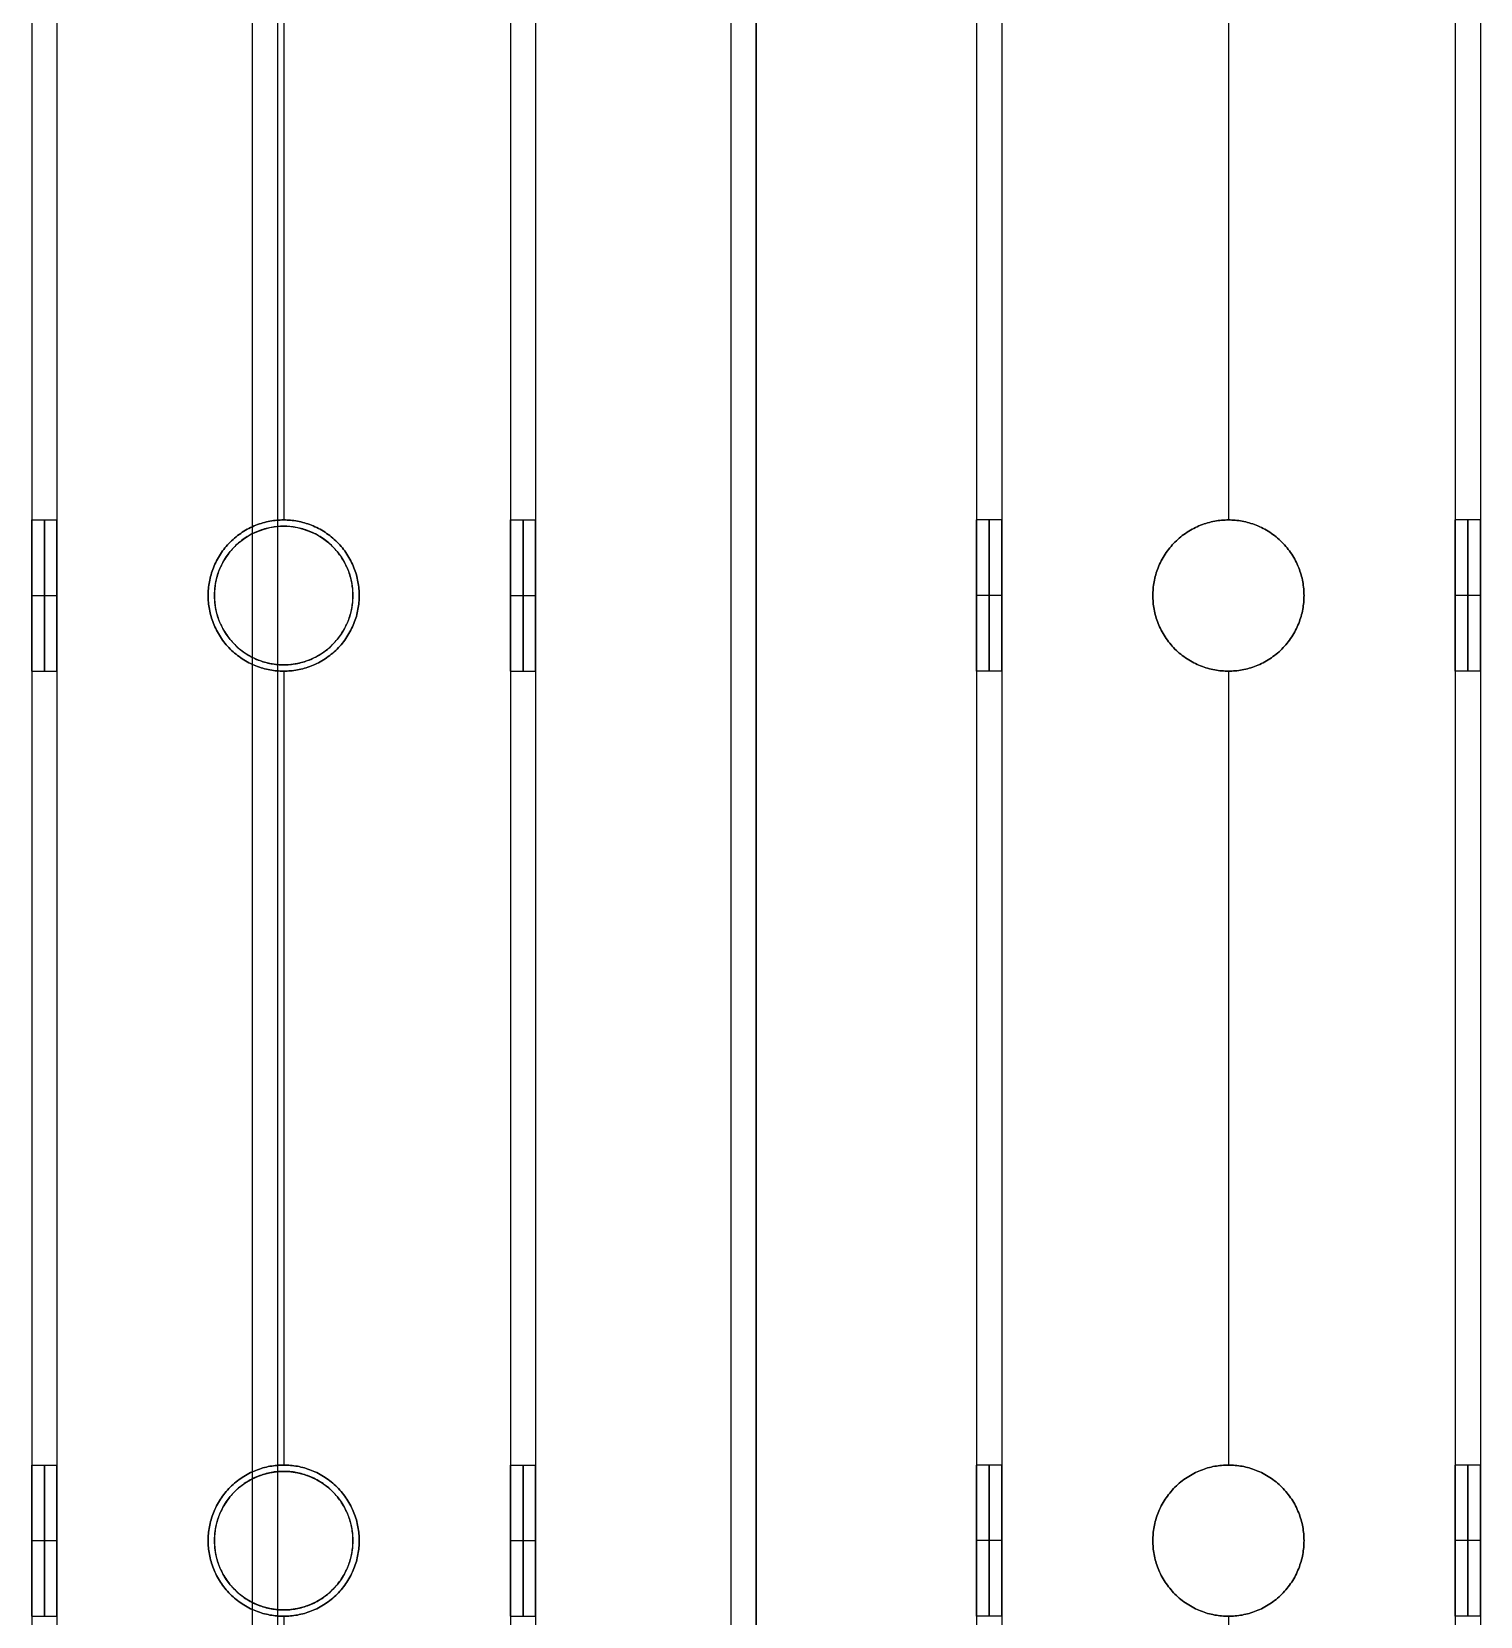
# Model space of a CAD drawing. Header units: millimetres. Extents: x -6529 to 809, y -8611 to 207.
# Drawn here: x 93.5 to 208.5, y -44.1 to 81.6 of the extents above; entities that cross this region are included whole.
import ezdxf

# ---------------------------------------------------------------- set-up
doc = ezdxf.new("R2010")
doc.units = ezdxf.units.MM
doc.header["$MEASUREMENT"] = 0
doc.layers.add('platen', color=7, linetype='Continuous', true_color=0x007f00)
doc.layers.add('staal', color=5, linetype='Continuous', true_color=0x0000ff)

# ---------------------------------------------------------------- blocks, each defined once
blk = doc.blocks.new('plaat base')
at = {"layer": 'platen'}
for p, q in [((658, -1200), (658, 0)), ((658, -1200, 18), (658, 0, 18))]:
    blk.add_line(p, q, dxfattribs=at)
blk = doc.blocks.new('top plaat')
at = {"layer": 'platen'}
for p, q in [((658, -1276), (658, 40)), ((658, -1276, 18), (658, 40, 18)), ((620.5, -125), (620.5, -125, 18)), ((615, -130.5), (615, -130.5, 18)), ((626, -130.5), (626, -130.5, 18)), ((620.5, -136), (620.5, -136, 18)), ((620.5, -200), (620.5, -200, 18)), ((615, -205.5), (615, -205.5, 18)), ((626, -205.5), (626, -205.5, 18)), ((620.5, -211), (620.5, -211, 18))]:
    blk.add_line(p, q, dxfattribs=at)
for centre in [(620.5, -130.5, 9), (620.5, -205.5, 9)]:
    blk.add_circle(centre, 5.5, dxfattribs=at)
for points, knots in [([(626, -130.5), (626, -136), (620.5, -136), (615, -136), (615, -130.5), (615, -125), (620.5, -125), (626, -125), (626, -130.5)], [0, 0, 0, 9.424778, 9.424778, 18.849556, 18.849556, 28.274334, 28.274334, 37.699112, 37.699112, 37.699112]), ([(626, -130.5, 18), (626, -136, 18), (620.5, -136, 18), (615, -136, 18), (615, -130.5, 18), (615, -125, 18), (620.5, -125, 18), (626, -125, 18), (626, -130.5, 18)], [0, 0, 0, 9.424778, 9.424778, 18.849556, 18.849556, 28.274334, 28.274334, 37.699112, 37.699112, 37.699112]), ([(626, -205.5), (626, -211), (620.5, -211), (615, -211), (615, -205.5), (615, -200), (620.5, -200), (626, -200), (626, -205.5)], [-37.699112, -37.699112, -37.699112, -28.274334, -28.274334, -18.849556, -18.849556, -9.424778, -9.424778, 0, 0, 0]), ([(626, -205.5, 18), (626, -211, 18), (620.5, -211, 18), (615, -211, 18), (615, -205.5, 18), (615, -200, 18), (620.5, -200, 18), (626, -200, 18), (626, -205.5, 18)], [-37.699112, -37.699112, -37.699112, -28.274334, -28.274334, -18.849556, -18.849556, -9.424778, -9.424778, 0, 0, 0])]:
    blk.add_rational_spline(points, [1, 0.707106781187, 1, 0.707106781187, 1, 0.707106781187, 1, 0.707106781187, 1], degree=2, knots=knots, dxfattribs=at)

msp = doc.modelspace()

# ---------------------------------------------------------------- linework, layer by layer
at = {"layer": 'staal'}
for p, q in [((93.53, 42.87, 20), (95.53, 42.87, 20)), ((113.53, 42.87, 2), (113.53, 42.87)), ((113.53, 42.87, 40), (113.53, 42.87, 38)), ((131.53, 42.87, 20), (133.53, 42.87, 20)), ((170.53, 42.87, 696), (168.53, 42.87, 696)), ((188.53, 42.87, 678), (188.53, 42.87, 676)), ((188.53, 42.87, 716), (188.53, 42.87, 714)), ((208.53, 42.87, 696), (206.53, 42.87, 696)), ((93.53, 36.87, 26), (95.53, 36.87, 26)), ((93.53, 36.87, 14), (95.53, 36.87, 14)), ((107.53, 36.87, 2), (107.53, 36.87)), ((107.53, 36.87, 40), (107.53, 36.87, 38)), ((119.53, 36.87, 2), (119.53, 36.87)), ((119.53, 36.87, 40), (119.53, 36.87, 38)), ((131.53, 36.87, 26), (133.53, 36.87, 26)), ((131.53, 36.87, 14), (133.53, 36.87, 14)), ((170.53, 36.87, 702), (168.53, 36.87, 702)), ((170.53, 36.87, 690), (168.53, 36.87, 690)), ((182.53, 36.87, 678), (182.53, 36.87, 676)), ((182.53, 36.87, 716), (182.53, 36.87, 714)), ((194.53, 36.87, 678), (194.53, 36.87, 676)), ((194.53, 36.87, 716), (194.53, 36.87, 714)), ((208.53, 36.87, 702), (206.53, 36.87, 702)), ((208.53, 36.87, 690), (206.53, 36.87, 690)), ((93.53, 30.87, 20), (95.53, 30.87, 20)), ((113.53, 30.87, 2), (113.53, 30.87)), ((113.53, 30.87, 40), (113.53, 30.87, 38)), ((131.53, 30.87, 20), (133.53, 30.87, 20)), ((170.53, 30.87, 696), (168.53, 30.87, 696)), ((188.53, 30.87, 678), (188.53, 30.87, 676)), ((188.53, 30.87, 716), (188.53, 30.87, 714)), ((208.53, 30.87, 696), (206.53, 30.87, 696)), ((93.53, -32.13, 20), (95.53, -32.13, 20)), ((113.53, -32.13, 2), (113.53, -32.13)), ((113.53, -32.13, 40), (113.53, -32.13, 38)), ((131.53, -32.13, 20), (133.53, -32.13, 20)), ((170.53, -32.13, 696), (168.53, -32.13, 696)), ((188.53, -32.13, 678), (188.53, -32.13, 676)), ((188.53, -32.13, 716), (188.53, -32.13, 714)), ((208.53, -32.13, 696), (206.53, -32.13, 696)), ((93.53, -38.13, 26), (95.53, -38.13, 26)), ((93.53, -38.13, 14), (95.53, -38.13, 14)), ((107.53, -38.13, 2), (107.53, -38.13)), ((107.53, -38.13, 40), (107.53, -38.13, 38)), ((119.53, -38.13, 2), (119.53, -38.13)), ((119.53, -38.13, 40), (119.53, -38.13, 38)), ((131.53, -38.13, 26), (133.53, -38.13, 26)), ((131.53, -38.13, 14), (133.53, -38.13, 14)), ((170.53, -38.13, 702), (168.53, -38.13, 702)), ((170.53, -38.13, 690), (168.53, -38.13, 690)), ((182.53, -38.13, 678), (182.53, -38.13, 676)), ((182.53, -38.13, 716), (182.53, -38.13, 714)), ((194.53, -38.13, 678), (194.53, -38.13, 676)), ((194.53, -38.13, 716), (194.53, -38.13, 714)), ((208.53, -38.13, 702), (206.53, -38.13, 702)), ((208.53, -38.13, 690), (206.53, -38.13, 690)), ((93.53, -44.13, 20), (95.53, -44.13, 20)), ((113.53, -44.13, 2), (113.53, -44.13)), ((113.53, -44.13, 40), (113.53, -44.13, 38)), ((131.53, -44.13, 20), (133.53, -44.13, 20)), ((170.53, -44.13, 696), (168.53, -44.13, 696)), ((188.53, -44.13, 678), (188.53, -44.13, 676)), ((188.53, -44.13, 716), (188.53, -44.13, 714)), ((208.53, -44.13, 696), (206.53, -44.13, 696))]:
    msp.add_line(p, q, dxfattribs=at)
for points in [[(93.53, 167.37), (93.53, -150.38), (93.53, -468.13)], [(93.53, 167.37, 40), (93.53, -150.38, 40), (93.53, -468.13, 40)], [(95.53, 167.37, 2), (95.53, -150.38, 2), (95.53, -468.13, 2)], [(95.53, 167.37, 38), (95.53, -150.38, 38), (95.53, -468.13, 38)], [(111.03, 167.37, 40), (111.03, -141.63, 40), (111.03, -450.63, 40)], [(111.03, 167.37), (111.03, -141.63), (111.03, -450.63)], [(113.03, 167.37, 2), (113.03, -141.63, 2), (113.03, -450.63, 2)], [(113.03, 167.37, 38), (113.03, -141.63, 38), (113.03, -450.63, 38)], [(131.53, 167.37, 2), (131.53, -150.38, 2), (131.53, -468.13, 2)], [(131.53, 167.37, 38), (131.53, -150.38, 38), (131.53, -468.13, 38)], [(133.53, 167.37), (133.53, -150.38), (133.53, -468.13)], [(133.53, 167.37, 40), (133.53, -150.38, 40), (133.53, -468.13, 40)], [(149.03, 167.37, 2), (149.03, -141.63, 2), (149.03, -450.63, 2)], [(149.03, 167.37, 38), (149.03, -141.63, 38), (149.03, -450.63, 38)], [(151.03, 167.37, 40), (151.03, -141.63, 40), (151.03, -450.63, 40)], [(151.03, 167.37), (151.03, -141.63), (151.03, -450.63)], [(168.53, 167.37, 676), (168.53, -150.38, 676), (168.53, -468.13, 676)], [(168.53, 167.37, 716), (168.53, -150.38, 716), (168.53, -468.13, 716)], [(170.53, 167.37, 678), (170.53, -150.38, 678), (170.53, -468.13, 678)], [(170.53, 167.37, 714), (170.53, -150.38, 714), (170.53, -468.13, 714)], [(206.53, 167.37, 678), (206.53, -150.38, 678), (206.53, -468.13, 678)], [(206.53, 167.37, 714), (206.53, -150.38, 714), (206.53, -468.13, 714)], [(208.53, 167.37, 676), (208.53, -150.38, 676), (208.53, -468.13, 676)], [(208.53, 167.37, 716), (208.53, -150.38, 716), (208.53, -468.13, 716)], [(93.53, 105.87, 20), (93.53, 74.37, 20), (93.53, 42.87, 20)], [(95.53, 105.87, 20), (95.53, 74.37, 20), (95.53, 42.87, 20)], [(113.53, 105.87), (113.53, 74.37), (113.53, 42.87)], [(113.53, 105.87, 40), (113.53, 74.37, 40), (113.53, 42.87, 40)], [(113.53, 105.87, 2), (113.53, 74.37, 2), (113.53, 42.87, 2)], [(113.53, 105.87, 38), (113.53, 74.37, 38), (113.53, 42.87, 38)], [(131.53, 105.87, 20), (131.53, 74.37, 20), (131.53, 42.87, 20)], [(133.53, 105.87, 20), (133.53, 74.37, 20), (133.53, 42.87, 20)], [(168.53, 105.87, 696), (168.53, 74.37, 696), (168.53, 42.87, 696)], [(170.53, 105.87, 696), (170.53, 74.37, 696), (170.53, 42.87, 696)], [(188.53, 105.87, 676), (188.53, 74.37, 676), (188.53, 42.87, 676)], [(188.53, 105.87, 716), (188.53, 74.37, 716), (188.53, 42.87, 716)], [(188.53, 105.87, 678), (188.53, 74.37, 678), (188.53, 42.87, 678)], [(188.53, 105.87, 714), (188.53, 74.37, 714), (188.53, 42.87, 714)], [(206.53, 105.87, 696), (206.53, 74.37, 696), (206.53, 42.87, 696)], [(208.53, 105.87, 696), (208.53, 74.37, 696), (208.53, 42.87, 696)], [(93.53, 30.87, 20), (93.53, -0.63, 20), (93.53, -32.13, 20)], [(95.53, 30.87, 20), (95.53, -0.63, 20), (95.53, -32.13, 20)], [(113.53, 30.87), (113.53, -0.63), (113.53, -32.13)], [(113.53, 30.87, 40), (113.53, -0.63, 40), (113.53, -32.13, 40)], [(113.53, 30.87, 2), (113.53, -0.63, 2), (113.53, -32.13, 2)], [(113.53, 30.87, 38), (113.53, -0.63, 38), (113.53, -32.13, 38)], [(131.53, 30.87, 20), (131.53, -0.63, 20), (131.53, -32.13, 20)], [(133.53, 30.87, 20), (133.53, -0.63, 20), (133.53, -32.13, 20)], [(168.53, 30.87, 696), (168.53, -0.63, 696), (168.53, -32.13, 696)], [(170.53, 30.87, 696), (170.53, -0.63, 696), (170.53, -32.13, 696)], [(188.53, 30.87, 676), (188.53, -0.63, 676), (188.53, -32.13, 676)], [(188.53, 30.87, 716), (188.53, -0.63, 716), (188.53, -32.13, 716)], [(188.53, 30.87, 678), (188.53, -0.63, 678), (188.53, -32.13, 678)], [(188.53, 30.87, 714), (188.53, -0.63, 714), (188.53, -32.13, 714)], [(206.53, 30.87, 696), (206.53, -0.63, 696), (206.53, -32.13, 696)], [(208.53, 30.87, 696), (208.53, -0.63, 696), (208.53, -32.13, 696)], [(93.53, -44.13, 20), (93.53, -75.63, 20), (93.53, -107.13, 20)], [(95.53, -44.13, 20), (95.53, -75.63, 20), (95.53, -107.13, 20)], [(113.53, -44.13), (113.53, -75.63), (113.53, -107.13)], [(113.53, -44.13, 40), (113.53, -75.63, 40), (113.53, -107.13, 40)], [(113.53, -44.13, 2), (113.53, -75.63, 2), (113.53, -107.13, 2)], [(113.53, -44.13, 38), (113.53, -75.63, 38), (113.53, -107.13, 38)], [(131.53, -44.13, 20), (131.53, -75.63, 20), (131.53, -107.13, 20)], [(133.53, -44.13, 20), (133.53, -75.63, 20), (133.53, -107.13, 20)], [(168.53, -44.13, 696), (168.53, -75.63, 696), (168.53, -107.13, 696)], [(170.53, -44.13, 696), (170.53, -75.63, 696), (170.53, -107.13, 696)], [(188.53, -44.13, 676), (188.53, -75.63, 676), (188.53, -107.13, 676)], [(188.53, -44.13, 716), (188.53, -75.63, 716), (188.53, -107.13, 716)], [(188.53, -44.13, 678), (188.53, -75.63, 678), (188.53, -107.13, 678)], [(188.53, -44.13, 714), (188.53, -75.63, 714), (188.53, -107.13, 714)], [(206.53, -44.13, 696), (206.53, -75.63, 696), (206.53, -107.13, 696)]]:
    msp.add_open_spline(points, degree=2, dxfattribs=at)
for points, weights, knots in [([(93.53, 36.87, 26), (93.53, 30.87, 26), (93.53, 30.87, 20), (93.53, 30.87, 14), (93.53, 36.87, 14), (93.53, 42.87, 14), (93.53, 42.87, 20), (93.53, 42.87, 26), (93.53, 36.87, 26)], [1, 0.707106781187, 1, 0.707106781187, 1, 0.707106781187, 1, 0.707106781187, 1], [0, 0, 0, 7.853982, 7.853982, 15.707963, 15.707963, 23.561945, 23.561945, 31.415927, 31.415927, 31.415927]), ([(94.53, 36.87, 26), (94.53, 30.87, 26), (94.53, 30.87, 20), (94.53, 30.87, 14), (94.53, 36.87, 14), (94.53, 42.87, 14), (94.53, 42.87, 20), (94.53, 42.87, 26), (94.53, 36.87, 26)], [1, 0.707106781187, 1, 0.707106781187, 1, 0.707106781187, 1, 0.707106781187, 1], [0, 0, 0, 7.853982, 7.853982, 15.707963, 15.707963, 23.561945, 23.561945, 31.415927, 31.415927, 31.415927]), ([(95.53, 36.87, 26), (95.53, 42.87, 26), (95.53, 42.87, 20), (95.53, 42.87, 14), (95.53, 36.87, 14), (95.53, 30.87, 14), (95.53, 30.87, 20), (95.53, 30.87, 26), (95.53, 36.87, 26)], [1, 0.707106781187, 1, 0.707106781187, 1, 0.707106781187, 1, 0.707106781187, 1], [-31.415927, -31.415927, -31.415927, -23.561945, -23.561945, -15.707963, -15.707963, -7.853982, -7.853982, 0, 0, 0]), ([(119.53, 36.87), (119.53, 42.87), (113.53, 42.87), (107.53, 42.87), (107.53, 36.87), (107.53, 30.87), (113.53, 30.87), (119.53, 30.87), (119.53, 36.87)], [1, 0.707106781187, 1, 0.707106781187, 1, 0.707106781187, 1, 0.707106781187, 1], [-31.415927, -31.415927, -31.415927, -23.561945, -23.561945, -15.707963, -15.707963, -7.853982, -7.853982, 0, 0, 0]), ([(119.53, 36.87, 40), (119.53, 30.87, 40), (113.53, 30.87, 40), (107.53, 30.87, 40), (107.53, 36.87, 40), (107.53, 42.87, 40), (113.53, 42.87, 40), (119.53, 42.87, 40), (119.53, 36.87, 40)], [1, 0.707106781187, 1, 0.707106781187, 1, 0.707106781187, 1, 0.707106781187, 1], [0, 0, 0, 7.853982, 7.853982, 15.707963, 15.707963, 23.561945, 23.561945, 31.415927, 31.415927, 31.415927]), ([(119.53, 36.87, 2), (119.53, 30.87, 2), (113.53, 30.87, 2), (107.53, 30.87, 2), (107.53, 36.87, 2), (107.53, 42.87, 2), (113.53, 42.87, 2), (119.53, 42.87, 2), (119.53, 36.87, 2)], [1, 0.707106781187, 1, 0.707106781187, 1, 0.707106781187, 1, 0.707106781187, 1], [0, 0, 0, 7.853982, 7.853982, 15.707963, 15.707963, 23.561945, 23.561945, 31.415927, 31.415927, 31.415927]), ([(119.53, 36.87, 38), (119.53, 42.87, 38), (113.53, 42.87, 38), (107.53, 42.87, 38), (107.53, 36.87, 38), (107.53, 30.87, 38), (113.53, 30.87, 38), (119.53, 30.87, 38), (119.53, 36.87, 38)], [1, 0.707106781187, 1, 0.707106781187, 1, 0.707106781187, 1, 0.707106781187, 1], [-31.415927, -31.415927, -31.415927, -23.561945, -23.561945, -15.707963, -15.707963, -7.853982, -7.853982, 0, 0, 0]), ([(119.53, 36.87, 1), (119.53, 30.87, 1), (113.53, 30.87, 1), (107.53, 30.87, 1), (107.53, 36.87, 1), (107.53, 42.87, 1), (113.53, 42.87, 1), (119.53, 42.87, 1), (119.53, 36.87, 1)], [1, 0.707106781187, 1, 0.707106781187, 1, 0.707106781187, 1, 0.707106781187, 1], [0, 0, 0, 7.853982, 7.853982, 15.707963, 15.707963, 23.561945, 23.561945, 31.415927, 31.415927, 31.415927]), ([(119.53, 36.87, 39), (119.53, 30.87, 39), (113.53, 30.87, 39), (107.53, 30.87, 39), (107.53, 36.87, 39), (107.53, 42.87, 39), (113.53, 42.87, 39), (119.53, 42.87, 39), (119.53, 36.87, 39)], [1, 0.707106781187, 1, 0.707106781187, 1, 0.707106781187, 1, 0.707106781187, 1], [0, 0, 0, 7.853982, 7.853982, 15.707963, 15.707963, 23.561945, 23.561945, 31.415927, 31.415927, 31.415927]), ([(131.53, 36.87, 26), (131.53, 30.87, 26), (131.53, 30.87, 20), (131.53, 30.87, 14), (131.53, 36.87, 14), (131.53, 42.87, 14), (131.53, 42.87, 20), (131.53, 42.87, 26), (131.53, 36.87, 26)], [1, 0.707106781187, 1, 0.707106781187, 1, 0.707106781187, 1, 0.707106781187, 1], [0, 0, 0, 7.853982, 7.853982, 15.707963, 15.707963, 23.561945, 23.561945, 31.415927, 31.415927, 31.415927]), ([(132.53, 36.87, 26), (132.53, 30.87, 26), (132.53, 30.87, 20), (132.53, 30.87, 14), (132.53, 36.87, 14), (132.53, 42.87, 14), (132.53, 42.87, 20), (132.53, 42.87, 26), (132.53, 36.87, 26)], [1, 0.707106781187, 1, 0.707106781187, 1, 0.707106781187, 1, 0.707106781187, 1], [0, 0, 0, 7.853982, 7.853982, 15.707963, 15.707963, 23.561945, 23.561945, 31.415927, 31.415927, 31.415927]), ([(133.53, 36.87, 26), (133.53, 42.87, 26), (133.53, 42.87, 20), (133.53, 42.87, 14), (133.53, 36.87, 14), (133.53, 30.87, 14), (133.53, 30.87, 20), (133.53, 30.87, 26), (133.53, 36.87, 26)], [1, 0.707106781187, 1, 0.707106781187, 1, 0.707106781187, 1, 0.707106781187, 1], [-31.415927, -31.415927, -31.415927, -23.561945, -23.561945, -15.707963, -15.707963, -7.853982, -7.853982, 0, 0, 0]), ([(168.53, 36.87, 702), (168.53, 42.87, 702), (168.53, 42.87, 696), (168.53, 42.87, 690), (168.53, 36.87, 690), (168.53, 30.87, 690), (168.53, 30.87, 696), (168.53, 30.87, 702), (168.53, 36.87, 702)], [1, 0.707106781187, 1, 0.707106781187, 1, 0.707106781187, 1, 0.707106781187, 1], [-31.415927, -31.415927, -31.415927, -23.561945, -23.561945, -15.707963, -15.707963, -7.853982, -7.853982, 0, 0, 0]), ([(169.53, 36.87, 702), (169.53, 30.87, 702), (169.53, 30.87, 696), (169.53, 30.87, 690), (169.53, 36.87, 690), (169.53, 42.87, 690), (169.53, 42.87, 696), (169.53, 42.87, 702), (169.53, 36.87, 702)], [1, 0.707106781187, 1, 0.707106781187, 1, 0.707106781187, 1, 0.707106781187, 1], [0, 0, 0, 7.853982, 7.853982, 15.707963, 15.707963, 23.561945, 23.561945, 31.415927, 31.415927, 31.415927]), ([(170.53, 36.87, 702), (170.53, 30.87, 702), (170.53, 30.87, 696), (170.53, 30.87, 690), (170.53, 36.87, 690), (170.53, 42.87, 690), (170.53, 42.87, 696), (170.53, 42.87, 702), (170.53, 36.87, 702)], [1, 0.707106781187, 1, 0.707106781187, 1, 0.707106781187, 1, 0.707106781187, 1], [0, 0, 0, 7.853982, 7.853982, 15.707963, 15.707963, 23.561945, 23.561945, 31.415927, 31.415927, 31.415927]), ([(182.53, 36.87, 676), (182.53, 42.87, 676), (188.53, 42.87, 676), (194.53, 42.87, 676), (194.53, 36.87, 676), (194.53, 30.87, 676), (188.53, 30.87, 676), (182.53, 30.87, 676), (182.53, 36.87, 676)], [1, 0.707106781187, 1, 0.707106781187, 1, 0.707106781187, 1, 0.707106781187, 1], [-31.415927, -31.415927, -31.415927, -23.561945, -23.561945, -15.707963, -15.707963, -7.853982, -7.853982, 0, 0, 0]), ([(182.53, 36.87, 716), (182.53, 30.87, 716), (188.53, 30.87, 716), (194.53, 30.87, 716), (194.53, 36.87, 716), (194.53, 42.87, 716), (188.53, 42.87, 716), (182.53, 42.87, 716), (182.53, 36.87, 716)], [1, 0.707106781187, 1, 0.707106781187, 1, 0.707106781187, 1, 0.707106781187, 1], [0, 0, 0, 7.853982, 7.853982, 15.707963, 15.707963, 23.561945, 23.561945, 31.415927, 31.415927, 31.415927]), ([(182.53, 36.87, 678), (182.53, 30.87, 678), (188.53, 30.87, 678), (194.53, 30.87, 678), (194.53, 36.87, 678), (194.53, 42.87, 678), (188.53, 42.87, 678), (182.53, 42.87, 678), (182.53, 36.87, 678)], [1, 0.707106781187, 1, 0.707106781187, 1, 0.707106781187, 1, 0.707106781187, 1], [0, 0, 0, 7.853982, 7.853982, 15.707963, 15.707963, 23.561945, 23.561945, 31.415927, 31.415927, 31.415927]), ([(182.53, 36.87, 714), (182.53, 42.87, 714), (188.53, 42.87, 714), (194.53, 42.87, 714), (194.53, 36.87, 714), (194.53, 30.87, 714), (188.53, 30.87, 714), (182.53, 30.87, 714), (182.53, 36.87, 714)], [1, 0.707106781187, 1, 0.707106781187, 1, 0.707106781187, 1, 0.707106781187, 1], [-31.415927, -31.415927, -31.415927, -23.561945, -23.561945, -15.707963, -15.707963, -7.853982, -7.853982, 0, 0, 0]), ([(182.53, 36.87, 677), (182.53, 30.87, 677), (188.53, 30.87, 677), (194.53, 30.87, 677), (194.53, 36.87, 677), (194.53, 42.87, 677), (188.53, 42.87, 677), (182.53, 42.87, 677), (182.53, 36.87, 677)], [1, 0.707106781187, 1, 0.707106781187, 1, 0.707106781187, 1, 0.707106781187, 1], [0, 0, 0, 7.853982, 7.853982, 15.707963, 15.707963, 23.561945, 23.561945, 31.415927, 31.415927, 31.415927]), ([(182.53, 36.87, 715), (182.53, 30.87, 715), (188.53, 30.87, 715), (194.53, 30.87, 715), (194.53, 36.87, 715), (194.53, 42.87, 715), (188.53, 42.87, 715), (182.53, 42.87, 715), (182.53, 36.87, 715)], [1, 0.707106781187, 1, 0.707106781187, 1, 0.707106781187, 1, 0.707106781187, 1], [0, 0, 0, 7.853982, 7.853982, 15.707963, 15.707963, 23.561945, 23.561945, 31.415927, 31.415927, 31.415927]), ([(206.53, 36.87, 702), (206.53, 42.87, 702), (206.53, 42.87, 696), (206.53, 42.87, 690), (206.53, 36.87, 690), (206.53, 30.87, 690), (206.53, 30.87, 696), (206.53, 30.87, 702), (206.53, 36.87, 702)], [1, 0.707106781187, 1, 0.707106781187, 1, 0.707106781187, 1, 0.707106781187, 1], [-31.415927, -31.415927, -31.415927, -23.561945, -23.561945, -15.707963, -15.707963, -7.853982, -7.853982, 0, 0, 0]), ([(207.53, 36.87, 702), (207.53, 30.87, 702), (207.53, 30.87, 696), (207.53, 30.87, 690), (207.53, 36.87, 690), (207.53, 42.87, 690), (207.53, 42.87, 696), (207.53, 42.87, 702), (207.53, 36.87, 702)], [1, 0.707106781187, 1, 0.707106781187, 1, 0.707106781187, 1, 0.707106781187, 1], [0, 0, 0, 7.853982, 7.853982, 15.707963, 15.707963, 23.561945, 23.561945, 31.415927, 31.415927, 31.415927]), ([(208.53, 36.87, 702), (208.53, 30.87, 702), (208.53, 30.87, 696), (208.53, 30.87, 690), (208.53, 36.87, 690), (208.53, 42.87, 690), (208.53, 42.87, 696), (208.53, 42.87, 702), (208.53, 36.87, 702)], [1, 0.707106781187, 1, 0.707106781187, 1, 0.707106781187, 1, 0.707106781187, 1], [0, 0, 0, 7.853982, 7.853982, 15.707963, 15.707963, 23.561945, 23.561945, 31.415927, 31.415927, 31.415927]), ([(93.53, -38.13, 26), (93.53, -44.13, 26), (93.53, -44.13, 20), (93.53, -44.13, 14), (93.53, -38.13, 14), (93.53, -32.13, 14), (93.53, -32.13, 20), (93.53, -32.13, 26), (93.53, -38.13, 26)], [1, 0.707106781187, 1, 0.707106781187, 1, 0.707106781187, 1, 0.707106781187, 1], [0, 0, 0, 7.853982, 7.853982, 15.707963, 15.707963, 23.561945, 23.561945, 31.415927, 31.415927, 31.415927]), ([(94.53, -38.13, 26), (94.53, -44.13, 26), (94.53, -44.13, 20), (94.53, -44.13, 14), (94.53, -38.13, 14), (94.53, -32.13, 14), (94.53, -32.13, 20), (94.53, -32.13, 26), (94.53, -38.13, 26)], [1, 0.707106781187, 1, 0.707106781187, 1, 0.707106781187, 1, 0.707106781187, 1], [0, 0, 0, 7.853982, 7.853982, 15.707963, 15.707963, 23.561945, 23.561945, 31.415927, 31.415927, 31.415927]), ([(95.53, -38.13, 26), (95.53, -32.13, 26), (95.53, -32.13, 20), (95.53, -32.13, 14), (95.53, -38.13, 14), (95.53, -44.13, 14), (95.53, -44.13, 20), (95.53, -44.13, 26), (95.53, -38.13, 26)], [1, 0.707106781187, 1, 0.707106781187, 1, 0.707106781187, 1, 0.707106781187, 1], [-31.415927, -31.415927, -31.415927, -23.561945, -23.561945, -15.707963, -15.707963, -7.853982, -7.853982, 0, 0, 0]), ([(119.53, -38.13), (119.53, -32.13), (113.53, -32.13), (107.53, -32.13), (107.53, -38.13), (107.53, -44.13), (113.53, -44.13), (119.53, -44.13), (119.53, -38.13)], [1, 0.707106781187, 1, 0.707106781187, 1, 0.707106781187, 1, 0.707106781187, 1], [-31.415927, -31.415927, -31.415927, -23.561945, -23.561945, -15.707963, -15.707963, -7.853982, -7.853982, 0, 0, 0]), ([(119.53, -38.13, 40), (119.53, -44.13, 40), (113.53, -44.13, 40), (107.53, -44.13, 40), (107.53, -38.13, 40), (107.53, -32.13, 40), (113.53, -32.13, 40), (119.53, -32.13, 40), (119.53, -38.13, 40)], [1, 0.707106781187, 1, 0.707106781187, 1, 0.707106781187, 1, 0.707106781187, 1], [0, 0, 0, 7.853982, 7.853982, 15.707963, 15.707963, 23.561945, 23.561945, 31.415927, 31.415927, 31.415927]), ([(119.53, -38.13, 2), (119.53, -44.13, 2), (113.53, -44.13, 2), (107.53, -44.13, 2), (107.53, -38.13, 2), (107.53, -32.13, 2), (113.53, -32.13, 2), (119.53, -32.13, 2), (119.53, -38.13, 2)], [1, 0.707106781187, 1, 0.707106781187, 1, 0.707106781187, 1, 0.707106781187, 1], [0, 0, 0, 7.853982, 7.853982, 15.707963, 15.707963, 23.561945, 23.561945, 31.415927, 31.415927, 31.415927]), ([(119.53, -38.13, 38), (119.53, -32.13, 38), (113.53, -32.13, 38), (107.53, -32.13, 38), (107.53, -38.13, 38), (107.53, -44.13, 38), (113.53, -44.13, 38), (119.53, -44.13, 38), (119.53, -38.13, 38)], [1, 0.707106781187, 1, 0.707106781187, 1, 0.707106781187, 1, 0.707106781187, 1], [-31.415927, -31.415927, -31.415927, -23.561945, -23.561945, -15.707963, -15.707963, -7.853982, -7.853982, 0, 0, 0]), ([(119.53, -38.13, 1), (119.53, -44.13, 1), (113.53, -44.13, 1), (107.53, -44.13, 1), (107.53, -38.13, 1), (107.53, -32.13, 1), (113.53, -32.13, 1), (119.53, -32.13, 1), (119.53, -38.13, 1)], [1, 0.707106781187, 1, 0.707106781187, 1, 0.707106781187, 1, 0.707106781187, 1], [0, 0, 0, 7.853982, 7.853982, 15.707963, 15.707963, 23.561945, 23.561945, 31.415927, 31.415927, 31.415927]), ([(119.53, -38.13, 39), (119.53, -44.13, 39), (113.53, -44.13, 39), (107.53, -44.13, 39), (107.53, -38.13, 39), (107.53, -32.13, 39), (113.53, -32.13, 39), (119.53, -32.13, 39), (119.53, -38.13, 39)], [1, 0.707106781187, 1, 0.707106781187, 1, 0.707106781187, 1, 0.707106781187, 1], [0, 0, 0, 7.853982, 7.853982, 15.707963, 15.707963, 23.561945, 23.561945, 31.415927, 31.415927, 31.415927]), ([(131.53, -38.13, 26), (131.53, -44.13, 26), (131.53, -44.13, 20), (131.53, -44.13, 14), (131.53, -38.13, 14), (131.53, -32.13, 14), (131.53, -32.13, 20), (131.53, -32.13, 26), (131.53, -38.13, 26)], [0.999999860338, 0.707106851018, 1, 0.707106781187, 1, 0.707106781187, 1, 0.707106851018, 0.999999860338], [0, 0, 0, 7.853981, 7.853981, 15.707963, 15.707963, 23.561946, 23.561946, 31.415927, 31.415927, 31.415927]), ([(132.53, -38.13, 26), (132.53, -44.13, 26), (132.53, -44.13, 20), (132.53, -44.13, 14), (132.53, -38.13, 14), (132.53, -32.13, 14), (132.53, -32.13, 20), (132.53, -32.13, 26), (132.53, -38.13, 26)], [1, 0.707106781187, 1, 0.707106781187, 1, 0.707106781187, 1, 0.707106781187, 1], [0, 0, 0, 7.853982, 7.853982, 15.707963, 15.707963, 23.561945, 23.561945, 31.415927, 31.415927, 31.415927]), ([(133.53, -38.13, 26), (133.53, -32.13, 26), (133.53, -32.13, 20), (133.53, -32.13, 14), (133.53, -38.13, 14), (133.53, -44.13, 14), (133.53, -44.13, 20), (133.53, -44.13, 26), (133.53, -38.13, 26)], [1, 0.707106781187, 1, 0.707106781187, 1, 0.707106781187, 1, 0.707106781187, 1], [-31.415927, -31.415927, -31.415927, -23.561945, -23.561945, -15.707963, -15.707963, -7.853982, -7.853982, 0, 0, 0]), ([(168.53, -38.13, 702), (168.53, -32.13, 702), (168.53, -32.13, 696), (168.53, -32.13, 690), (168.53, -38.13, 690), (168.53, -44.13, 690), (168.53, -44.13, 696), (168.53, -44.13, 702), (168.53, -38.13, 702)], [1, 0.707106781187, 1, 0.707106781187, 1, 0.707106781187, 1, 0.707106781187, 1], [-31.415927, -31.415927, -31.415927, -23.561945, -23.561945, -15.707963, -15.707963, -7.853982, -7.853982, 0, 0, 0]), ([(169.53, -38.13, 702), (169.53, -44.13, 702), (169.53, -44.13, 696), (169.53, -44.13, 690), (169.53, -38.13, 690), (169.53, -32.13, 690), (169.53, -32.13, 696), (169.53, -32.13, 702), (169.53, -38.13, 702)], [1, 0.707106781187, 1, 0.707106781187, 1, 0.707106781187, 1, 0.707106781187, 1], [0, 0, 0, 7.853982, 7.853982, 15.707963, 15.707963, 23.561945, 23.561945, 31.415927, 31.415927, 31.415927]), ([(170.53, -38.13, 702), (170.53, -44.13, 702), (170.53, -44.13, 696), (170.53, -44.13, 690), (170.53, -38.13, 690), (170.53, -32.13, 690), (170.53, -32.13, 696), (170.53, -32.13, 702), (170.53, -38.13, 702)], [0.999999860338, 0.707106851018, 1, 0.707106781187, 1, 0.707106781187, 1, 0.707106851018, 0.999999860338], [0, 0, 0, 7.853981, 7.853981, 15.707963, 15.707963, 23.561946, 23.561946, 31.415927, 31.415927, 31.415927]), ([(182.53, -38.13, 676), (182.53, -32.13, 676), (188.53, -32.13, 676), (194.53, -32.13, 676), (194.53, -38.13, 676), (194.53, -44.13, 676), (188.53, -44.13, 676), (182.53, -44.13, 676), (182.53, -38.13, 676)], [1, 0.707106781187, 1, 0.707106781187, 1, 0.707106781187, 1, 0.707106781187, 1], [-31.415927, -31.415927, -31.415927, -23.561945, -23.561945, -15.707963, -15.707963, -7.853982, -7.853982, 0, 0, 0]), ([(182.53, -38.13, 716), (182.53, -44.13, 716), (188.53, -44.13, 716), (194.53, -44.13, 716), (194.53, -38.13, 716), (194.53, -32.13, 716), (188.53, -32.13, 716), (182.53, -32.13, 716), (182.53, -38.13, 716)], [1, 0.707106781187, 1, 0.707106781187, 1, 0.707106781187, 1, 0.707106781187, 1], [0, 0, 0, 7.853982, 7.853982, 15.707963, 15.707963, 23.561945, 23.561945, 31.415927, 31.415927, 31.415927]), ([(182.53, -38.13, 678), (182.53, -44.13, 678), (188.53, -44.13, 678), (194.53, -44.13, 678), (194.53, -38.13, 678), (194.53, -32.13, 678), (188.53, -32.13, 678), (182.53, -32.13, 678), (182.53, -38.13, 678)], [1, 0.707106781187, 1, 0.707106781187, 1, 0.707106781187, 1, 0.707106781187, 1], [0, 0, 0, 7.853982, 7.853982, 15.707963, 15.707963, 23.561945, 23.561945, 31.415927, 31.415927, 31.415927]), ([(182.53, -38.13, 714), (182.53, -32.13, 714), (188.53, -32.13, 714), (194.53, -32.13, 714), (194.53, -38.13, 714), (194.53, -44.13, 714), (188.53, -44.13, 714), (182.53, -44.13, 714), (182.53, -38.13, 714)], [1, 0.707106781187, 1, 0.707106781187, 1, 0.707106781187, 1, 0.707106781187, 1], [-31.415927, -31.415927, -31.415927, -23.561945, -23.561945, -15.707963, -15.707963, -7.853982, -7.853982, 0, 0, 0]), ([(182.53, -38.13, 677), (182.53, -44.13, 677), (188.53, -44.13, 677), (194.53, -44.13, 677), (194.53, -38.13, 677), (194.53, -32.13, 677), (188.53, -32.13, 677), (182.53, -32.13, 677), (182.53, -38.13, 677)], [1, 0.707106781187, 1, 0.707106781187, 1, 0.707106781187, 1, 0.707106781187, 1], [0, 0, 0, 7.853982, 7.853982, 15.707963, 15.707963, 23.561945, 23.561945, 31.415927, 31.415927, 31.415927]), ([(182.53, -38.13, 715), (182.53, -44.13, 715), (188.53, -44.13, 715), (194.53, -44.13, 715), (194.53, -38.13, 715), (194.53, -32.13, 715), (188.53, -32.13, 715), (182.53, -32.13, 715), (182.53, -38.13, 715)], [1, 0.707106781187, 1, 0.707106781187, 1, 0.707106781187, 1, 0.707106781187, 1], [0, 0, 0, 7.853982, 7.853982, 15.707963, 15.707963, 23.561945, 23.561945, 31.415927, 31.415927, 31.415927]), ([(206.53, -38.13, 702), (206.53, -32.13, 702), (206.53, -32.13, 696), (206.53, -32.13, 690), (206.53, -38.13, 690), (206.53, -44.13, 690), (206.53, -44.13, 696), (206.53, -44.13, 702), (206.53, -38.13, 702)], [1, 0.707106781187, 1, 0.707106781187, 1, 0.707106781187, 1, 0.707106781187, 1], [-31.415927, -31.415927, -31.415927, -23.561945, -23.561945, -15.707963, -15.707963, -7.853982, -7.853982, 0, 0, 0]), ([(207.53, -38.13, 702), (207.53, -44.13, 702), (207.53, -44.13, 696), (207.53, -44.13, 690), (207.53, -38.13, 690), (207.53, -32.13, 690), (207.53, -32.13, 696), (207.53, -32.13, 702), (207.53, -38.13, 702)], [1, 0.707106781187, 1, 0.707106781187, 1, 0.707106781187, 1, 0.707106781187, 1], [0, 0, 0, 7.853982, 7.853982, 15.707963, 15.707963, 23.561945, 23.561945, 31.415927, 31.415927, 31.415927]), ([(208.53, -38.13, 702), (208.53, -44.13, 702), (208.53, -44.13, 696), (208.53, -44.13, 690), (208.53, -38.13, 690), (208.53, -32.13, 690), (208.53, -32.13, 696), (208.53, -32.13, 702), (208.53, -38.13, 702)], [1, 0.707106781187, 1, 0.707106781187, 1, 0.707106781187, 1, 0.707106781187, 1], [0, 0, 0, 7.853982, 7.853982, 15.707963, 15.707963, 23.561945, 23.561945, 31.415927, 31.415927, 31.415927])]:
    msp.add_rational_spline(points, weights, degree=2, knots=knots, dxfattribs=at)

# ---------------------------------------------------------------- block references
at = {"layer": 'platen'}
for name, p in [('plaat base', (-506.97, 149.37, 40)), ('top plaat', (-506.97, 167.37, 716))]:
    msp.add_blockref(name, p, dxfattribs=at)

doc.saveas('drawing.dxf')
